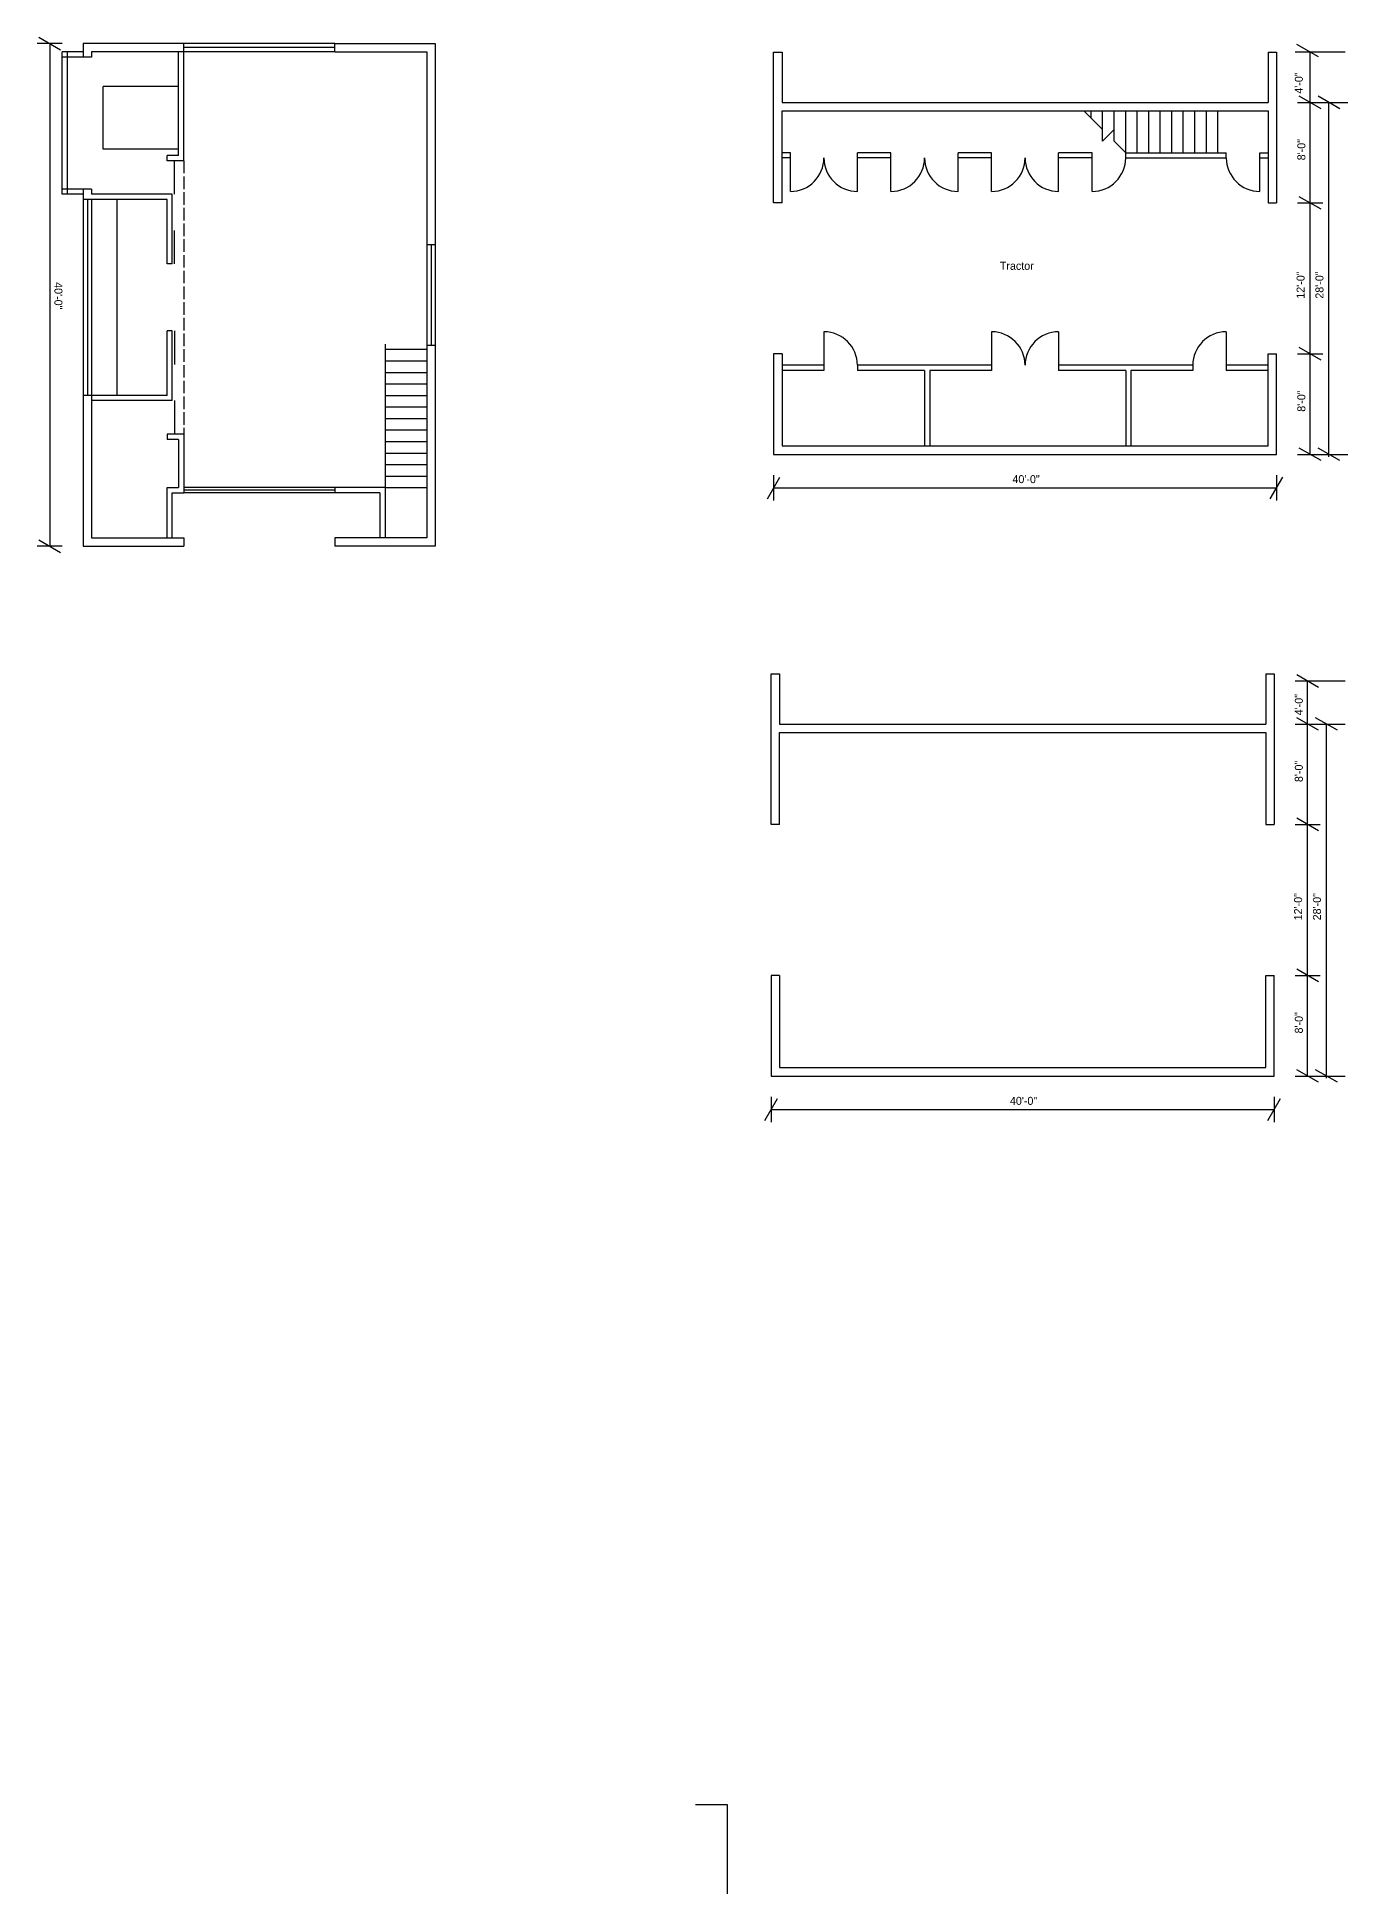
# Model space of a CAD drawing. Header units: inches. Extents: x 683 to 3572, y 849 to 3802.
# Drawn here: x 712 to 1963, y 849 to 2621 of the extents above; entities that cross this region are included whole.
import ezdxf

# ---------------------------------------------------------------- set-up
doc = ezdxf.new("R2010")
doc.units = ezdxf.units.IN
doc.header["$MEASUREMENT"] = 0
doc.linetypes.add('ACAD_ISO02W100', pattern=[15, 12, -3])
for name, color, linetype in [('const', 253, 'Continuous'), ('glass', 172, 'Continuous'), ('millwork', 40, 'Continuous'), ('sills', 105, 'Continuous'), ('soffit', 253, 'ACAD_ISO02W100'), ('stairs', 140, 'Continuous'), ('walls', 7, 'Continuous')]:
    doc.layers.add(name, color=color, linetype=linetype)

msp = doc.modelspace()

# ---------------------------------------------------------------- linework, layer by layer
at = {"layer": 'const'}
for p, q in [((735.8, 2615), (711.8, 2615)), ((713.4, 2621), (734.2, 2609)), ((723.8, 2615), (723.8, 2135)), ((1960.3, 2606.7), (1912.3, 2606.7)), ((1934.7, 2602.1), (1913.9, 2614.1)), ((1926.7, 2222.7), (1926.7, 2606.7)), ((1914.7, 2558.7), (1962.7, 2558.7)), ((1937.1, 2552.7), (1916.3, 2564.7)), ((1955.1, 2552.7), (1934.3, 2564.7)), ((1944.7, 2220.5), (1944.7, 2558.7)), ((1937.1, 2456.7), (1916.3, 2468.7)), ((1914.7, 2462.7), (1938.7, 2462.7)), ((1937.1, 2312.7), (1916.3, 2324.7)), ((1914.7, 2318.7), (1938.7, 2318.7)), ((1914.7, 2222.7), (1962.7, 2222.7)), ((1937.1, 2216.7), (1916.3, 2228.7)), ((1955.1, 2216.7), (1934.3, 2228.7)), ((1408.7, 2180.4), (1420.7, 2201.1)), ((1414.7, 2202.7), (1414.7, 2178.7)), ((1888.7, 2180.4), (1900.7, 2201.1)), ((1894.7, 2202.7), (1894.7, 2178.7)), ((1414.7, 2190.7), (1894.7, 2190.7)), ((735.8, 2135), (711.8, 2135)), ((713.4, 2141), (734.2, 2129)), ((1960.3, 2006.2), (1912.3, 2006.2)), ((1934.7, 2000.2), (1913.9, 2012.2)), ((1924.3, 1629.3), (1924.3, 2006.2)), ((1934.7, 1959.3), (1913.9, 1971.3)), ((1952.7, 1959.3), (1931.9, 1971.3)), ((1912.3, 1965.3), (1960.3, 1965.3)), ((1942.3, 1627.1), (1942.3, 1965.3)), ((1912.3, 1869.3), (1936.3, 1869.3)), ((1934.7, 1863.3), (1913.9, 1875.3)), ((1912.3, 1725.3), (1936.3, 1725.3)), ((1934.7, 1719.3), (1913.9, 1731.3)), ((1934.7, 1623.3), (1913.9, 1635.3)), ((1952.7, 1623.3), (1931.9, 1635.3)), ((1912.3, 1629.3), (1960.3, 1629.3)), ((1406.3, 1586.9), (1418.3, 1607.7)), ((1412.3, 1609.3), (1412.3, 1585.3)), ((1412.3, 1597.3), (1892.3, 1597.3)), ((1886.3, 1586.9), (1898.3, 1607.7)), ((1892.3, 1609.3), (1892.3, 1585.3)), ((1370.2, 933.8), (1370.2, 848.6))]:
    msp.add_line(p, q, dxfattribs=at)
msp.add_lwpolyline([(1340.2, 933.8), (1370.2, 933.8)], dxfattribs=at)
at = {"layer": 'glass'}
for p, q in [((995.8, 2611), (851.8, 2611)), ((759.8, 2466), (759.8, 2279)), ((1087.8, 2423), (1087.8, 2327)), ((995.8, 2188.5), (851.8, 2188.5))]:
    msp.add_line(p, q, dxfattribs=at)
at = {"layer": 'millwork'}
for p, q in [((774.8, 2514), (774.8, 2574)), ((846.8, 2574), (774.8, 2574)), ((846.8, 2514), (774.8, 2514)), ((842.8, 2471), (842.8, 2503)), ((1430.7, 2473.7), (1430.7, 2505.7)), ((1494.7, 2473.7), (1494.7, 2505.7)), ((1526.7, 2473.7), (1526.7, 2505.7)), ((1590.7, 2473.7), (1590.7, 2505.7)), ((1622.7, 2473.7), (1622.7, 2505.7)), ((1622.7, 2473.7), (1622.7, 2505.7)), ((1686.7, 2473.7), (1686.7, 2505.7)), ((1718.7, 2473.7), (1718.7, 2505.7)), ((1878.7, 2473.7), (1878.7, 2505.7)), ((787.8, 2466), (787.8, 2279)), ((842.8, 2404.5), (842.8, 2436.5)), ((842.8, 2340.5), (842.8, 2308.5)), ((1462.7, 2339.7), (1462.7, 2307.7)), ((1622.7, 2339.7), (1622.7, 2307.7)), ((1686.7, 2339.7), (1686.7, 2307.7)), ((1846.7, 2339.7), (1846.7, 2307.7)), ((1846.7, 2339.7), (1846.7, 2307.7)), ((842.8, 2274), (842.8, 2242))]:
    msp.add_line(p, q, dxfattribs=at)
for centre, start, end in [((1430.7, 2505.7), 270, 0), ((1494.7, 2505.7), 180, 270), ((1526.7, 2505.7), 270, 0), ((1590.7, 2505.7), 180, 270), ((1622.7, 2505.7), 270, 0), ((1686.7, 2505.7), 180, 270), ((1718.7, 2505.7), 270, 0), ((1878.7, 2505.7), 180, 270), ((1462.7, 2307.7), 0, 90), ((1622.7, 2307.7), 0, 90), ((1686.7, 2307.7), 90, 180), ((1846.7, 2307.7), 90, 180)]:
    msp.add_arc(centre, 32, start, end, dxfattribs=at)
at = {"layer": 'sills'}
for p, q in [((735.8, 2471), (735.8, 2607)), ((755.8, 2607), (735.8, 2607)), ((740.8, 2471), (740.8, 2607)), ((995.8, 2615), (851.8, 2615)), ((995.8, 2607), (851.8, 2607)), ((755.8, 2602), (735.8, 2602)), ((755.8, 2476), (735.8, 2476)), ((755.8, 2471), (735.8, 2471)), ((755.8, 2466), (755.8, 2279)), ((763.8, 2466), (763.8, 2279)), ((1083.8, 2423), (1083.8, 2327)), ((1091.8, 2423), (1091.8, 2327)), ((995.8, 2191), (851.8, 2191)), ((995.8, 2186), (851.8, 2186))]:
    msp.add_line(p, q, dxfattribs=at)
at = {"layer": 'soffit'}
msp.add_line((851.8, 2503), (851.8, 2242), dxfattribs=at)
at = {"layer": 'stairs'}
for p, q in [((1728.7, 2532.7), (1710.7, 2550.7)), ((1717.7, 2543.7), (1717.7, 2550.7)), ((1728.7, 2521.7), (1728.7, 2550.7)), ((1739.7, 2521.7), (1739.7, 2550.7)), ((1750.7, 2510.7), (1750.7, 2550.7)), ((1761.7, 2510.7), (1761.7, 2550.7)), ((1772.7, 2510.7), (1772.7, 2550.7)), ((1783.7, 2510.7), (1783.7, 2550.7)), ((1794.7, 2510.7), (1794.7, 2550.7)), ((1805.7, 2510.7), (1805.7, 2550.7)), ((1816.7, 2510.7), (1816.7, 2550.7)), ((1827.7, 2510.7), (1827.7, 2550.7)), ((1838.7, 2510.7), (1838.7, 2550.7)), ((1728.7, 2521.7), (1739.7, 2532.7)), ((1750.7, 2510.7), (1739.7, 2521.7)), ((1043.8, 2328), (1043.8, 2191)), ((1043.8, 2323), (1083.8, 2323)), ((1043.8, 2312), (1083.8, 2312)), ((1043.8, 2301), (1083.8, 2301)), ((1043.8, 2290), (1083.8, 2290)), ((1043.8, 2279), (1083.8, 2279)), ((1043.8, 2268), (1083.8, 2268)), ((1043.8, 2257), (1083.8, 2257)), ((1043.8, 2246), (1083.8, 2246)), ((1043.8, 2235), (1083.8, 2235)), ((1043.8, 2224), (1083.8, 2224)), ((1043.8, 2213), (1083.8, 2213)), ((1043.8, 2202), (1083.8, 2202)), ((1043.8, 2191), (1083.8, 2191))]:
    msp.add_line(p, q, dxfattribs=at)
at = {"layer": 'walls'}
for p, q in [((851.8, 2615), (755.8, 2615)), ((755.8, 2615), (755.8, 2602)), ((851.8, 2607), (763.8, 2607)), ((763.8, 2607), (763.8, 2602)), ((846.8, 2508), (846.8, 2607)), ((851.8, 2607), (851.8, 2615)), ((851.8, 2503), (851.8, 2607)), ((995.8, 2615), (1091.8, 2615)), ((995.8, 2607), (995.8, 2615)), ((995.8, 2607), (1083.8, 2607)), ((1083.8, 2607), (1083.8, 2423)), ((1091.8, 2615), (1091.8, 2423)), ((1414.7, 2462.7), (1414.7, 2606.7)), ((1414.7, 2606.7), (1422.7, 2606.7)), ((1422.7, 2606.7), (1422.7, 2558.7)), ((1886.7, 2606.7), (1886.7, 2558.7)), ((1886.7, 2606.7), (1894.7, 2606.7)), ((1894.7, 2606.7), (1894.7, 2462.7)), ((763.8, 2602), (755.8, 2602)), ((1422.7, 2558.7), (1886.7, 2558.7)), ((1422.7, 2550.7), (1886.7, 2550.7)), ((1422.7, 2462.7), (1422.7, 2550.7)), ((1886.7, 2550.7), (1886.7, 2462.7)), ((835.8, 2503), (835.8, 2508)), ((846.8, 2508), (835.8, 2508)), ((851.8, 2503), (835.8, 2503)), ((1430.7, 2510.7), (1422.7, 2510.7)), ((1430.7, 2505.7), (1422.7, 2505.7)), ((1430.7, 2505.7), (1430.7, 2510.7)), ((1526.7, 2510.7), (1494.7, 2510.7)), ((1494.7, 2505.7), (1494.7, 2510.7)), ((1526.7, 2505.7), (1494.7, 2505.7)), ((1526.7, 2505.7), (1526.7, 2510.7)), ((1622.7, 2510.7), (1590.7, 2510.7)), ((1590.7, 2505.7), (1590.7, 2510.7)), ((1622.7, 2505.7), (1590.7, 2505.7)), ((1622.7, 2505.7), (1622.7, 2510.7)), ((1622.7, 2505.7), (1622.7, 2510.7)), ((1686.7, 2505.7), (1686.7, 2510.7)), ((1718.7, 2510.7), (1686.7, 2510.7)), ((1718.7, 2505.7), (1686.7, 2505.7)), ((1718.7, 2505.7), (1718.7, 2510.7)), ((1718.7, 2505.7), (1718.7, 2510.7)), ((1750.7, 2510.7), (1846.7, 2510.7)), ((1750.7, 2505.7), (1750.7, 2510.7)), ((1750.7, 2505.7), (1846.7, 2505.7)), ((1846.7, 2505.7), (1846.7, 2510.7)), ((1878.7, 2505.7), (1878.7, 2510.7)), ((1878.7, 2510.7), (1886.7, 2510.7)), ((1878.7, 2505.7), (1886.7, 2505.7)), ((755.8, 2476), (755.8, 2135)), ((763.8, 2476), (755.8, 2476)), ((763.8, 2466), (755.8, 2466)), ((763.8, 2476), (763.8, 2471)), ((840.8, 2471), (763.8, 2471)), ((763.8, 2466), (763.8, 2143)), ((835.8, 2466), (763.8, 2466)), ((835.8, 2404.5), (835.8, 2466)), ((840.8, 2404.5), (840.8, 2471)), ((1422.7, 2462.7), (1414.7, 2462.7)), ((1886.7, 2462.7), (1894.7, 2462.7)), ((1083.8, 2423), (1091.8, 2423)), ((840.8, 2404.5), (835.8, 2404.5)), ((835.8, 2279), (835.8, 2340.5)), ((840.8, 2340.5), (835.8, 2340.5)), ((840.8, 2274), (840.8, 2340.5)), ((1083.8, 2327), (1083.8, 2143)), ((1083.8, 2327), (1091.8, 2327)), ((1091.8, 2327), (1091.8, 2135)), ((1422.7, 2318.7), (1414.7, 2318.7)), ((1414.7, 2318.7), (1414.7, 2222.7)), ((1422.7, 2318.7), (1422.7, 2230.7)), ((1462.7, 2307.7), (1422.7, 2307.7)), ((1462.7, 2307.7), (1462.7, 2302.7)), ((1494.7, 2307.7), (1494.7, 2302.7)), ((1622.7, 2307.7), (1494.7, 2307.7)), ((1622.7, 2307.7), (1622.7, 2302.7)), ((1814.7, 2307.7), (1686.7, 2307.7)), ((1686.7, 2307.7), (1686.7, 2302.7)), ((1814.7, 2307.7), (1814.7, 2302.7)), ((1886.7, 2307.7), (1846.7, 2307.7)), ((1846.7, 2307.7), (1846.7, 2302.7)), ((1886.7, 2230.7), (1886.7, 2318.7)), ((1886.7, 2318.7), (1894.7, 2318.7)), ((1894.7, 2222.7), (1894.7, 2318.7)), ((1462.7, 2302.7), (1422.7, 2302.7)), ((1558.7, 2302.7), (1494.7, 2302.7)), ((1558.7, 2302.7), (1558.7, 2230.7)), ((1563.7, 2302.7), (1563.7, 2230.7)), ((1622.7, 2302.7), (1563.7, 2302.7)), ((1750.7, 2302.7), (1686.7, 2302.7)), ((1750.7, 2302.7), (1750.7, 2230.7)), ((1755.7, 2302.7), (1755.7, 2230.7)), ((1814.7, 2302.7), (1755.7, 2302.7)), ((1886.7, 2302.7), (1846.7, 2302.7)), ((763.8, 2279), (755.8, 2279)), ((835.8, 2279), (763.8, 2279)), ((840.8, 2274), (763.8, 2274)), ((835.8, 2242), (835.8, 2237)), ((851.8, 2242), (835.8, 2242)), ((846.8, 2237), (835.8, 2237)), ((846.8, 2237), (846.8, 2191)), ((851.8, 2242), (851.8, 2186)), ((1414.7, 2222.7), (1894.7, 2222.7)), ((1422.7, 2230.7), (1886.7, 2230.7)), ((835.8, 2143), (835.8, 2191)), ((835.8, 2191), (846.8, 2191)), ((840.8, 2143), (840.8, 2186)), ((840.8, 2186), (851.8, 2186)), ((1043.8, 2191), (995.8, 2191)), ((995.8, 2191), (995.8, 2186)), ((1038.8, 2186), (995.8, 2186)), ((1038.8, 2186), (1038.8, 2143)), ((1043.8, 2191), (1043.8, 2143)), ((755.8, 2135), (851.8, 2135)), ((763.8, 2143), (851.8, 2143)), ((851.8, 2143), (851.8, 2135)), ((1083.8, 2143), (995.8, 2143)), ((995.8, 2143), (995.8, 2135)), ((1091.8, 2135), (995.8, 2135)), ((1412.3, 2013.3), (1420.3, 2013.3)), ((1412.3, 1869.3), (1412.3, 2013.3)), ((1420.3, 2013.3), (1420.3, 1965.3)), ((1884.3, 2013.3), (1884.3, 1965.3)), ((1884.3, 2013.3), (1892.3, 2013.3)), ((1892.3, 2013.3), (1892.3, 1869.3)), ((1420.3, 1965.3), (1884.3, 1965.3)), ((1420.3, 1957.3), (1884.3, 1957.3)), ((1420.3, 1869.3), (1420.3, 1957.3)), ((1884.3, 1957.3), (1884.3, 1869.3)), ((1420.3, 1869.3), (1412.3, 1869.3)), ((1884.3, 1869.3), (1892.3, 1869.3)), ((1420.3, 1725.3), (1412.3, 1725.3)), ((1412.3, 1725.3), (1412.3, 1629.3)), ((1420.3, 1725.3), (1420.3, 1637.3)), ((1884.3, 1725.3), (1892.3, 1725.3)), ((1884.3, 1637.3), (1884.3, 1725.3)), ((1892.3, 1629.3), (1892.3, 1725.3)), ((1420.3, 1637.3), (1884.3, 1637.3)), ((1412.3, 1629.3), (1892.3, 1629.3))]:
    msp.add_line(p, q, dxfattribs=at)

# ---------------------------------------------------------------- texts
at = {"layer": 'const', "char_height": 7.64, "width": 2912.54, "attachment_point": 1}
for s, insert, rotation in [('4\'-0"', (1912.1, 2567), 90), ('8\'-0"', (1914.5, 2503.4), 90), ('12\'-0"', (1913.8, 2371.3), 90), ('28\'-0"', (1931.8, 2371.3), 90), ('40\'-0"', (735.9, 2387.1), 270), ('8\'-0"', (1914.5, 2263.4), 90), ('4\'-0"', (1912.1, 1973.6), 90), ('8\'-0"', (1912.1, 1909.9), 90), ('12\'-0"', (1911.4, 1777.9), 90), ('28\'-0"', (1929.4, 1777.9), 90), ('8\'-0"', (1912.1, 1669.9), 90)]:
    msp.add_mtext(s, dxfattribs=dict(at, insert=insert, rotation=rotation))
for s, insert in [('Tractor', (1630.6, 2406.5)), ('40\'-0"', (1642.6, 2202.9)), ('40\'-0"', (1640.2, 1609.4))]:
    msp.add_mtext(s, dxfattribs=dict(at, insert=insert))

doc.saveas('drawing.dxf')
